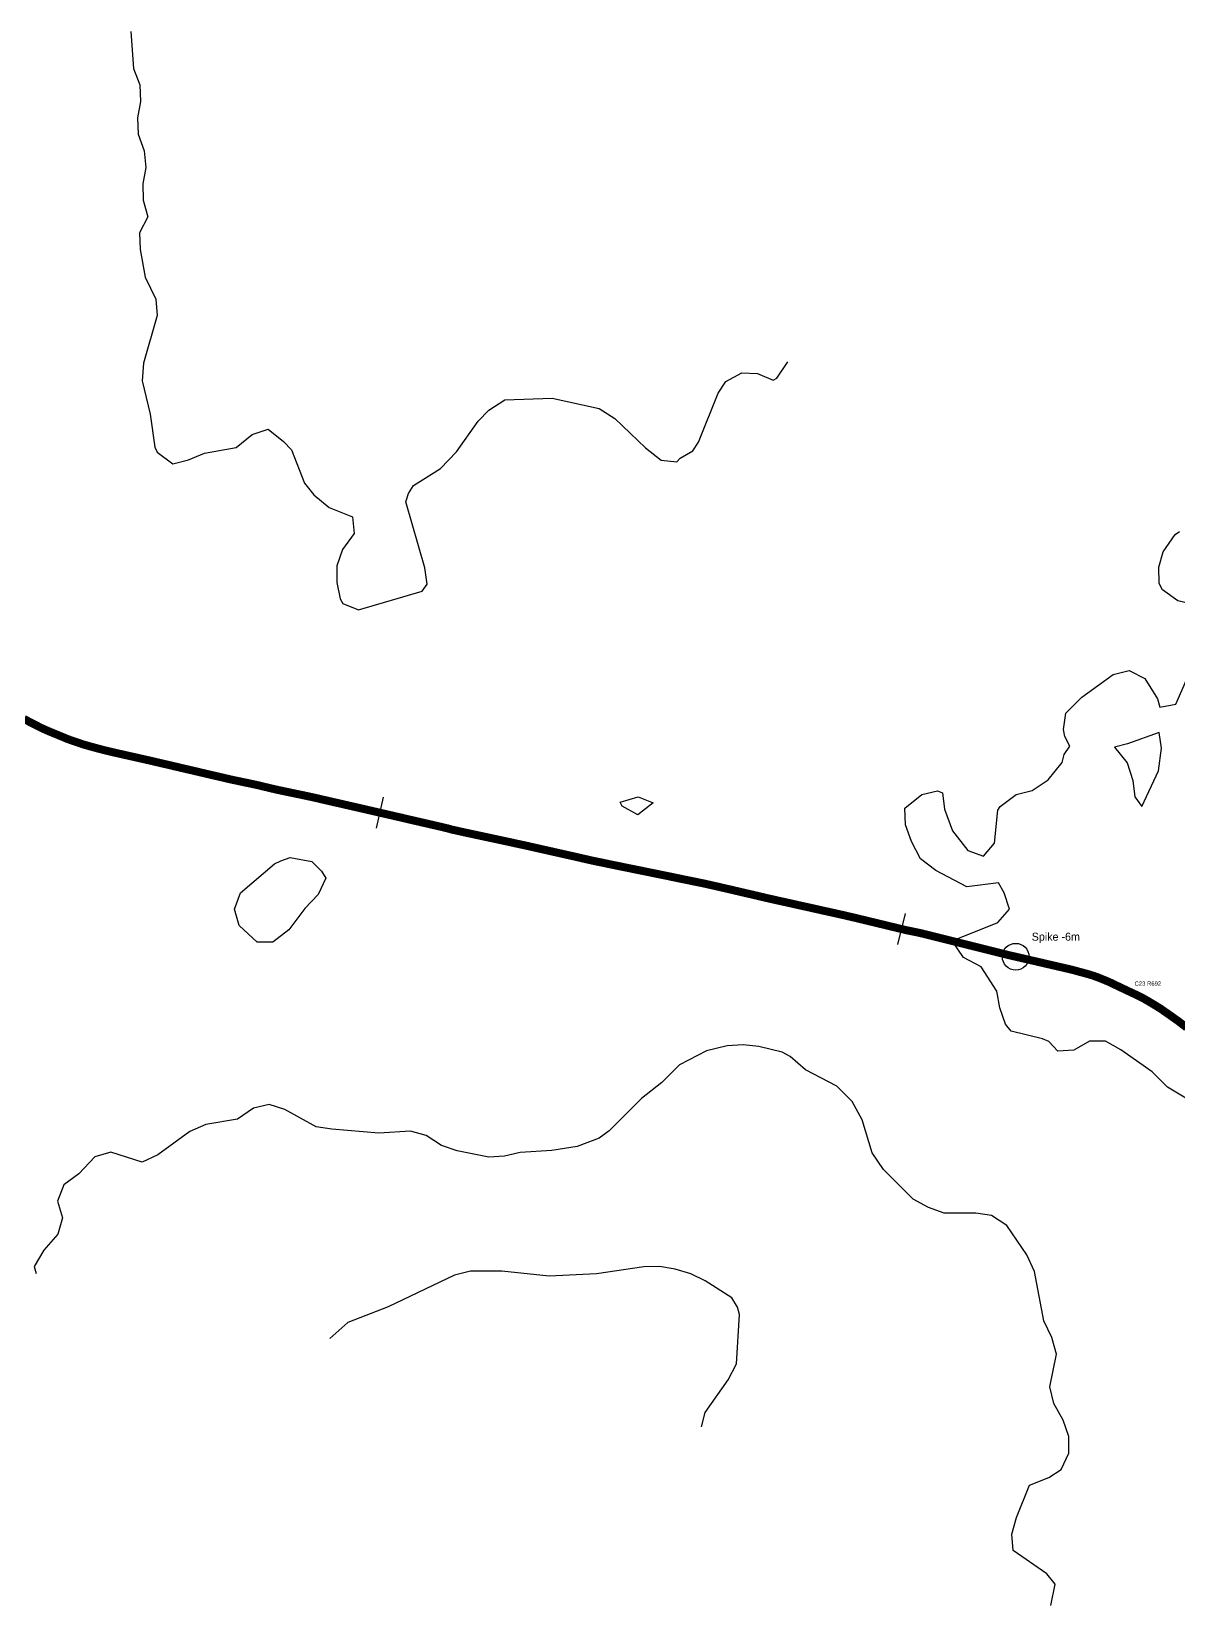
# Model space of a CAD drawing. Header units: metres. Extents: x 697254 to 930473, y 8023396 to 8227001.
# Drawn here: x 925002 to 927151, y 8028559 to 8031509 of the extents above; entities that cross this region are included whole.
import ezdxf

# ---------------------------------------------------------------- set-up
doc = ezdxf.new("R2010")
doc.units = ezdxf.units.M
for name, color, linetype in [('ALIGNMENT_FITTED', 4, 'Continuous'), ('CENTRELINE', 7, 'Continuous'), ('CHAINAGE', 7, 'Continuous'), ('CONTOUR_10M', 33, 'Continuous'), ('CONTOUR_INDEX_50M', 34, 'Continuous'), ('CURVE_LABELS', 4, 'Continuous'), ('GRADE_0-4', 3, 'Continuous'), ('PROFILE_FLAGS', 6, 'Continuous')]:
    doc.layers.add(name, color=color, linetype=linetype)

msp = doc.modelspace()

# ---------------------------------------------------------------- linework, layer by layer
at = {"layer": 'ALIGNMENT_FITTED'}
msp.add_line((926897, 8029767.1), (925158.8, 8030156.5), dxfattribs=at)
for centre, radius, start, end in [((925295.8, 8030768.2), 626.9, -142.7071, -102.6255), ((926745.7, 8029091.7), 692.2, 48.2319, 77.3745)]:
    msp.add_arc(centre, radius, start, end, dxfattribs=at)
at = {"layer": 'CENTRELINE'}
msp.add_polyline3d([(927158.4, 8029648.5, 1502.1), (927150.5, 8029654.6, 1502.1), (927142.3, 8029660.4, 1501.9), (927134.1, 8029666.2, 1501.6), (927125.9, 8029671.9, 1502.1), (927117.7, 8029677.7, 1502.8), (927109.2, 8029682.9, 1503.1), (927100.6, 8029688.1, 1502.8), (927092, 8029693.2, 1502.2), (927083.3, 8029698.2, 1501.7), (927074.3, 8029702.6, 1501.2), (927065.2, 8029706.9, 1501.1), (927056.2, 8029711.1, 1501.3), (927047.1, 8029715.4, 1501.6), (927038.1, 8029719.7, 1501.8), (927029, 8029724, 1501.8), (927020, 8029728.3, 1501.7), (927010.7, 8029732.1, 1502), (927001.4, 8029735.9, 1502.6), (926992, 8029739.3, 1503.2), (926982.4, 8029742.3, 1503.2), (926972.8, 8029744.9, 1502.7), (926963.1, 8029747.5, 1502.2), (926953.4, 8029750.2, 1501.7), (926943.7, 8029752.5, 1501.3), (926933.9, 8029754.8, 1500.8), (926924.2, 8029757, 1500.8), (926914.4, 8029759.3, 1501.5), (926904.7, 8029761.5, 1502.4), (926894.9, 8029763.8, 1503.4), (926885.1, 8029766.1, 1503.1), (926875.4, 8029768.3, 1502.7), (926865.6, 8029770.6, 1502.4), (926855.9, 8029772.8, 1502.1), (926846.1, 8029775.1, 1501.7), (926836.3, 8029777.3, 1501.4), (926826.6, 8029779.6, 1501), (926816.9, 8029782.1, 1500.7), (926807.1, 8029784.5, 1500.4), (926797.4, 8029786.9, 1500.5), (926787.7, 8029789.3, 1500.8), (926778, 8029791.8, 1501), (926768.3, 8029794.2, 1500.9), (926758.5, 8029796.6, 1500.7), (926748.8, 8029799.1, 1500.7), (926739.1, 8029801.5, 1500.8), (926729.4, 8029803.9, 1501.1), (926719.7, 8029806.4, 1500.9), (926710, 8029808.8, 1500.5), (926700.2, 8029811.2, 1500.2), (926690.5, 8029813.7, 1500), (926680.8, 8029816.1, 1499.9), (926671.1, 8029818.5, 1499.9), (926661.3, 8029820.7, 1499.7), (926651.5, 8029822.7, 1499.2), (926641.7, 8029824.7, 1498.7), (926631.9, 8029827, 1498.4), (926622.2, 8029829.4, 1498.4), (926612.4, 8029831.7, 1498.5), (926602.7, 8029834.1, 1498.7), (926593, 8029836.4, 1499.1), (926583.2, 8029838.8, 1499.5), (926573.5, 8029841.1, 1499.6), (926563.7, 8029843.5, 1499.5), (926554, 8029845.8, 1499.3), (926544.3, 8029848.2, 1498.9), (926534.5, 8029850.4, 1498.3), (926524.8, 8029852.7, 1497.7), (926515, 8029854.9, 1497.4), (926505.2, 8029857.1, 1497.6), (926495.4, 8029859.3, 1497.9), (926485.6, 8029861.4, 1498), (926475.9, 8029863.6, 1497.7), (926466.1, 8029865.8, 1497.3), (926456.3, 8029868, 1497), (926446.5, 8029870.1, 1497.4), (926436.7, 8029872.3, 1497.8), (926427, 8029874.5, 1498.1), (926417.2, 8029876.7, 1498.3), (926407.4, 8029878.8, 1498.4), (926397.6, 8029881, 1498.4), (926387.8, 8029883.2, 1498.3), (926378.1, 8029885.4, 1498.1), (926368.3, 8029887.7, 1498.2), (926358.6, 8029890, 1498.4), (926348.8, 8029892.3, 1498.6), (926339.1, 8029894.5, 1498.8), (926329.3, 8029896.8, 1498.8), (926319.6, 8029899.1, 1498.8), (926309.8, 8029901.4, 1498.8), (926300, 8029903.6, 1498.7), (926290.3, 8029905.9, 1498.5), (926280.5, 8029908.1, 1498.5), (926270.7, 8029910.3, 1498.9), (926260.9, 8029912.5, 1499.3), (926251.1, 8029914.5, 1499.6), (926241.3, 8029916.5, 1499.7), (926231.5, 8029918.5, 1499.8), (926221.7, 8029920.5, 1499.7), (926211.9, 8029922.5, 1499.4), (926202.1, 8029924.6, 1499.2), (926192.2, 8029926.6, 1499.2), (926182.4, 8029928.6, 1499.8), (926172.6, 8029930.6, 1500.3), (926162.8, 8029932.6, 1500.8), (926153, 8029934.6, 1500.6), (926143.2, 8029936.6, 1500.3), (926133.3, 8029938.6, 1500.2), (926123.5, 8029940.6, 1500.5), (926113.7, 8029942.6, 1500.7), (926103.9, 8029944.6, 1500.6), (926094.1, 8029946.6, 1499.9), (926084.3, 8029948.6, 1499.3), (926074.5, 8029950.7, 1498.9), (926064.6, 8029952.7, 1498.6), (926054.8, 8029954.7, 1498.3), (926045.1, 8029956.9, 1498.1), (926035.3, 8029959.1, 1497.8), (926025.5, 8029961.4, 1497.6), (926015.8, 8029963.6, 1497.5), (926006, 8029965.8, 1497.7), (925996.2, 8029968, 1497.9), (925986.4, 8029970.2, 1498.2), (925976.7, 8029972.4, 1498.4), (925966.9, 8029974.6, 1498.6), (925957.1, 8029976.8, 1498.8), (925947.3, 8029979, 1499), (925937.6, 8029981.2, 1499.2), (925927.8, 8029983.4, 1499.2), (925918, 8029985.5, 1498.8), (925908.2, 8029987.6, 1498.4), (925898.4, 8029989.8, 1498), (925888.6, 8029991.9, 1497.8), (925878.8, 8029994, 1497.7), (925869, 8029996.1, 1497.5), (925859.2, 8029998.2, 1497.6), (925849.5, 8030000.3, 1497.8), (925839.7, 8030002.4, 1498.1), (925829.9, 8030004.5, 1498.2), (925820.1, 8030006.6, 1498.4), (925810.3, 8030008.7, 1498.5), (925800.5, 8030010.9, 1499), (925790.7, 8030013, 1499.4), (925781, 8030015.7, 1499.4), (925771.3, 8030018, 1499.3), (925761.6, 8030020.3, 1499.2), (925751.8, 8030022.5, 1499.1), (925742, 8030024.8, 1499.2), (925732.3, 8030027, 1499.2), (925722.5, 8030029.3, 1499), (925712.7, 8030031.5, 1498.3), (925703, 8030033.8, 1497.7), (925693.2, 8030036.1, 1497.5), (925683.5, 8030038.3, 1498.1), (925673.7, 8030040.6, 1498.9), (925663.9, 8030042.8, 1499.6), (925654.2, 8030045.1, 1499.6), (925644.4, 8030047.3, 1499.6), (925634.6, 8030049.6, 1499.3), (925624.9, 8030051.8, 1498.2), (925615.1, 8030054.1, 1497.3), (925605.4, 8030056.3, 1496.6), (925595.6, 8030058.5, 1496.3), (925585.8, 8030060.8, 1496.1), (925576.1, 8030063, 1495.9), (925566.3, 8030065.2, 1495.9), (925556.5, 8030067.5, 1496), (925546.8, 8030069.7, 1496), (925537, 8030072, 1496), (925527.2, 8030074.2, 1495.9), (925517.4, 8030076.3, 1495.8), (925507.6, 8030078.4, 1495.9), (925497.8, 8030080.4, 1496), (925488, 8030082.5, 1496.1), (925478.2, 8030084.5, 1496.3), (925468.4, 8030086.6, 1496.4), (925458.6, 8030088.7, 1496.3), (925448.9, 8030091, 1496), (925439.1, 8030093.3, 1495.7), (925429.4, 8030095.7, 1495.5), (925419.6, 8030097.9, 1495.3), (925409.8, 8030100, 1495.2), (925400, 8030102, 1495.1), (925390.2, 8030104.1, 1495.4), (925380.4, 8030106.1, 1495.6), (925370.6, 8030108.3, 1495.7), (925360.9, 8030110.6, 1495.3), (925351.1, 8030112.9, 1494.9), (925341.4, 8030115.1, 1494.6), (925331.6, 8030117.4, 1495), (925321.8, 8030119.7, 1495.3), (925312.1, 8030122, 1495.5), (925302.3, 8030124.3, 1495.1), (925292.6, 8030126.5, 1494.7), (925282.8, 8030128.8, 1494.5), (925273.1, 8030131.1, 1494.5), (925263.3, 8030133.4, 1494.5), (925253.6, 8030135.7, 1494.5), (925243.8, 8030137.9, 1494.5), (925234, 8030140.2, 1494.5), (925224.3, 8030142.5, 1494.4), (925214.5, 8030144.7, 1494.6), (925204.7, 8030146.9, 1494.7), (925195, 8030149.1, 1494.7), (925185.2, 8030151.3, 1494.6), (925175.4, 8030153.5, 1494.5), (925165.7, 8030155.7, 1494.4), (925155.9, 8030157.9, 1494.4), (925146.1, 8030160.2, 1494.5), (925136.4, 8030162.6, 1494.6), (925126.7, 8030165.1, 1494.8), (925117, 8030167.8, 1494.9), (925107.4, 8030170.4, 1495), (925097.8, 8030173.2, 1495), (925088.3, 8030176.5, 1495.1), (925078.8, 8030179.7, 1495.2), (925069.4, 8030183, 1495.2), (925060.1, 8030186.9, 1495.1), (925050.9, 8030190.7, 1495.1), (925041.6, 8030194.5, 1495.5), (925032.3, 8030198.4, 1495.9), (925023.2, 8030202.4, 1496.3), (925014.2, 8030206.9, 1496.7), (925005.3, 8030211.5, 1497), (924996.4, 8030216, 1497.4)], dxfattribs=at)
at = {"layer": 'CHAINAGE'}
for p, q in [((925660.9, 8030074.3), (925647.4, 8030015.8)), ((926638.9, 8029856.2), (926624.9, 8029797.9))]:
    msp.add_line(p, q, dxfattribs=at)
at = {"layer": 'CONTOUR_10M'}
for points, elevation in [([(925188.1, 8031508.9), (925193, 8031439.7), (925204.6, 8031408.6), (925206.3, 8031377.8), (925200.4, 8031347.1), (925201.8, 8031316.2), (925212.8, 8031285.2), (925215.8, 8031254.3), (925210.5, 8031223.6), (925210.9, 8031192.8), (925220, 8031161.8), (925203.9, 8031131.3), (925205.2, 8031100.5), (925214.9, 8031048.7), (925235.1, 8031007.5), (925237.4, 8030976.6), (925211.5, 8030887.3), (925209.4, 8030854), (925223.9, 8030792), (925233.2, 8030730.2), (925237.4, 8030720.8), (925266.5, 8030699), (925296.1, 8030706), (925325.9, 8030718.6), (925385.2, 8030729.6), (925415.2, 8030753.4), (925445, 8030763.6), (925474, 8030740.4), (925488.8, 8030724.8), (925513.2, 8030662.6), (925530.9, 8030640.9), (925559.9, 8030616.7), (925603.2, 8030599.1), (925606.4, 8030568.2), (925584.7, 8030537.9), (925573.8, 8030507.3), (925573.8, 8030476.5), (925580, 8030445.5), (925585.5, 8030436.7), (925614.8, 8030424.8), (925733.6, 8030460.3), (925743.2, 8030472.9), (925739.1, 8030503.7), (925703.2, 8030627.7), (925708, 8030643.4), (925717.8, 8030658.2), (925768.1, 8030690), (925798.2, 8030721), (925839, 8030778.9), (925859, 8030799.3), (925888.9, 8030818.6), (925977.5, 8030822), (926065.6, 8030802.5), (926094.8, 8030783.9), (926152.6, 8030728.8), (926181.6, 8030705.7), (926211.1, 8030702.2), (926217.4, 8030709.1), (926241, 8030723), (926251.8, 8030739.2), (926288.6, 8030830.9), (926302.9, 8030852.7), (926332.7, 8030869.2), (926362.2, 8030867.8), (926391.5, 8030855.5), (926398.3, 8030859.3), (926419.1, 8030889.7)], 1490), ([(926911.8, 8028559.3), (926919.8, 8028599.1), (926904.2, 8028618.9), (926841.5, 8028662.4), (926838.6, 8028693.3), (926847.5, 8028724.1), (926871.8, 8028785), (926908.1, 8028798.9), (926931.1, 8028814.5), (926945.9, 8028845), (926945.4, 8028875.9), (926935.3, 8028906.9), (926917.7, 8028938.1), (926909.8, 8028969), (926922.7, 8029030.4), (926913.6, 8029061.4), (926899, 8029092.5), (926881.1, 8029185.3), (926867, 8029216.4), (926829.7, 8029271.2), (926800.6, 8029290.1), (926771.2, 8029294.8), (926712.2, 8029294.4), (926682.9, 8029305.1), (926653.7, 8029320.5), (926598.5, 8029376.2), (926577.1, 8029407.5), (926558.4, 8029469.5), (926539.6, 8029503.6), (926510.7, 8029532.4), (926452.3, 8029562.9), (926423.3, 8029587.9), (926408.6, 8029596), (926364.7, 8029606.8), (926335.2, 8029609.9), (926305.7, 8029608.4), (926266.5, 8029599), (926216.4, 8029572.2), (926183.1, 8029539.2), (926145.1, 8029509.2), (926084.1, 8029448.9), (926065.8, 8029435.2), (926024.4, 8029419.4), (925976.8, 8029412), (925917.7, 8029408.4), (925888, 8029401.5), (925858.5, 8029399.4), (925799.7, 8029411.1), (925770.4, 8029421.6), (925741.3, 8029440), (925711.9, 8029448.2), (925652.8, 8029444.3), (925564.5, 8029452.2), (925535, 8029456.6), (925476.7, 8029488.9), (925447.4, 8029498.2), (925417.7, 8029491.6), (925387.8, 8029470.4), (925328.5, 8029460.8), (925298.7, 8029447.5), (925238.8, 8029404), (925208.9, 8029389.9), (925150.3, 8029408.7), (925120.6, 8029400), (925090.4, 8029368.5), (925062.4, 8029347.6), (925050.3, 8029317), (925060.2, 8029286), (925051, 8029255.4), (925025.1, 8029225.1), (925006.5, 8029194.7), (925010.6, 8029181.4)], 1490), ([(926257.6, 8028894.1), (926264.4, 8028921.3), (926307.2, 8028982), (926323.2, 8029012.5), (926328.6, 8029104.8), (926324.7, 8029118.1), (926314.3, 8029135.9), (926264.3, 8029167.8), (926237.5, 8029180.6), (926208.2, 8029189.5), (926178.8, 8029194.9), (926149.2, 8029194.2), (926060.4, 8029180.8), (925971.8, 8029176.7), (925883.4, 8029186), (925824.4, 8029185.9), (925794.7, 8029178.6), (925670.3, 8029118.9), (925594.7, 8029089.7), (925560.8, 8029059.6)], 1480)]:
    msp.add_lwpolyline(points, dxfattribs=dict(at, elevation=elevation))
at = {"layer": 'CONTOUR_INDEX_50M', "elevation": 1500}
for points in [[(927179.4, 8030434.9), (927150, 8030441.8), (927121, 8030462.3), (927115.2, 8030474.2), (927114.1, 8030505.1), (927122.5, 8030533.6), (927144.9, 8030566), (927152.8, 8030571.9)], [(927204, 8029486.5), (927130.5, 8029530.6), (927101.6, 8029559.2), (927043.4, 8029600.6), (927014.2, 8029616.7), (926984.7, 8029616.9), (926954.8, 8029599.7), (926925.3, 8029598.4), (926908, 8029616.1), (926896.3, 8029621.5), (926837.5, 8029635.4), (926826.9, 8029648.6), (926816.3, 8029679.6), (926810.5, 8029710.6), (926781.1, 8029755.9), (926748, 8029773.5), (926726.9, 8029804.8), (926812.4, 8029839.3), (926834.3, 8029864.1), (926824.4, 8029895.1), (926814, 8029913.5), (926754.8, 8029905.8), (926696.4, 8029936.7), (926667.4, 8029958.3), (926650.6, 8029991.3), (926639.3, 8030022.3), (926638.1, 8030053.2), (926670, 8030079.2), (926699.6, 8030085.8), (926708.9, 8030082.4), (926712.5, 8030051.6), (926727.5, 8030010.8), (926756.3, 8029974.1), (926785.6, 8029963.6), (926806.1, 8029987.9), (926812.8, 8030049.4), (926817.1, 8030056.4), (926847.1, 8030078.8), (926876.8, 8030086.5), (926906.7, 8030106.6), (926933.4, 8030139.2), (926937.2, 8030154.2), (926947.8, 8030169.7), (926938, 8030187.7), (926935.5, 8030200.8), (926939.8, 8030231.5), (926970, 8030261.7), (927029, 8030304.2), (927058.7, 8030311.7), (927087.9, 8030296.4), (927112, 8030258.6), (927116.2, 8030242.7), (927145.9, 8030248.2), (927190.7, 8030349.4)], [(927055.7, 8030174.3), (927031.1, 8030168), (927055, 8030138.1), (927065.9, 8030105.6), (927069.2, 8030074.7), (927082.7, 8030056.5), (927113.7, 8030123.7), (927119.6, 8030166.1), (927115.2, 8030195.2), (927055.7, 8030174.3)], [(926105, 8030064.6), (926138.6, 8030074.9), (926166.8, 8030063.3), (926137.9, 8030041.1), (926108.7, 8030057.4), (926105, 8030064.6)], [(925469.1, 8029955), (925486.8, 8029961.1), (925527, 8029953.8), (925545.3, 8029935.3), (925553.4, 8029922.4), (925538.9, 8029891.9), (925514.3, 8029865.4), (925483.9, 8029825.3), (925453.9, 8029802.3), (925424.4, 8029802.6), (925391.2, 8029833.4), (925382.5, 8029864.4), (925393.6, 8029895), (925457, 8029949.4), (925469.1, 8029955)]]:
    msp.add_lwpolyline(points, dxfattribs=at)
at = {"layer": 'GRADE_0-4', "const_width": 15}
msp.add_lwpolyline([(927166.4, 8029642.4), (927158.4, 8029648.5), (927150.5, 8029654.6), (927142.3, 8029660.4), (927134.1, 8029666.2), (927125.9, 8029671.9), (927117.7, 8029677.7), (927109.2, 8029682.9), (927100.6, 8029688.1), (927092, 8029693.2), (927083.3, 8029698.2), (927074.3, 8029702.6), (927065.2, 8029706.9), (927056.2, 8029711.1), (927047.1, 8029715.4), (927038.1, 8029719.7), (927029, 8029724), (927020, 8029728.3), (927010.7, 8029732.1), (927001.4, 8029735.9), (926992, 8029739.3), (926982.4, 8029742.3), (926972.8, 8029744.9), (926963.1, 8029747.5), (926953.4, 8029750.2), (926943.7, 8029752.5), (926933.9, 8029754.8), (926924.2, 8029757), (926914.4, 8029759.3), (926904.7, 8029761.5), (926894.9, 8029763.8), (926885.1, 8029766.1), (926875.4, 8029768.3), (926865.6, 8029770.6), (926855.9, 8029772.8), (926846.1, 8029775.1), (926836.3, 8029777.3), (926826.6, 8029779.6), (926816.9, 8029782.1), (926807.1, 8029784.5), (926797.4, 8029786.9), (926787.7, 8029789.3), (926778, 8029791.8), (926768.3, 8029794.2), (926758.5, 8029796.6), (926748.8, 8029799.1), (926739.1, 8029801.5), (926729.4, 8029803.9), (926719.7, 8029806.4), (926710, 8029808.8), (926700.2, 8029811.2), (926690.5, 8029813.7), (926680.8, 8029816.1), (926671.1, 8029818.5), (926661.3, 8029820.7), (926651.5, 8029822.7), (926641.7, 8029824.7), (926631.9, 8029827), (926622.2, 8029829.4), (926612.4, 8029831.7), (926602.7, 8029834.1), (926593, 8029836.4), (926583.2, 8029838.8), (926573.5, 8029841.1), (926563.7, 8029843.5), (926554, 8029845.8), (926544.3, 8029848.2), (926534.5, 8029850.4), (926524.8, 8029852.7), (926515, 8029854.9), (926505.2, 8029857.1), (926495.4, 8029859.3), (926485.6, 8029861.4), (926475.9, 8029863.6), (926466.1, 8029865.8), (926456.3, 8029868), (926446.5, 8029870.1), (926436.7, 8029872.3), (926427, 8029874.5), (926417.2, 8029876.7), (926407.4, 8029878.8), (926397.6, 8029881), (926387.8, 8029883.2), (926378.1, 8029885.4), (926368.3, 8029887.7), (926358.6, 8029890), (926348.8, 8029892.3), (926339.1, 8029894.5), (926329.3, 8029896.8), (926319.6, 8029899.1), (926309.8, 8029901.4), (926300, 8029903.6), (926290.3, 8029905.9), (926280.5, 8029908.1), (926270.7, 8029910.3), (926260.9, 8029912.5), (926251.1, 8029914.5), (926241.3, 8029916.5), (926231.5, 8029918.5), (926221.7, 8029920.5), (926211.9, 8029922.5), (926202.1, 8029924.6), (926192.2, 8029926.6), (926182.4, 8029928.6), (926172.6, 8029930.6), (926162.8, 8029932.6), (926153, 8029934.6), (926143.2, 8029936.6), (926133.3, 8029938.6), (926123.5, 8029940.6), (926113.7, 8029942.6), (926103.9, 8029944.6), (926094.1, 8029946.6), (926084.3, 8029948.6), (926074.5, 8029950.7), (926064.6, 8029952.7), (926054.8, 8029954.7), (926045.1, 8029956.9), (926035.3, 8029959.1), (926025.5, 8029961.4), (926015.8, 8029963.6), (926006, 8029965.8), (925996.2, 8029968), (925986.4, 8029970.2), (925976.7, 8029972.4), (925966.9, 8029974.6), (925957.1, 8029976.8), (925947.3, 8029979), (925937.6, 8029981.2), (925927.8, 8029983.4), (925918, 8029985.5), (925908.2, 8029987.6), (925898.4, 8029989.8), (925888.6, 8029991.9), (925878.8, 8029994), (925869, 8029996.1), (925859.2, 8029998.2), (925849.5, 8030000.3), (925839.7, 8030002.4), (925829.9, 8030004.5), (925820.1, 8030006.6), (925810.3, 8030008.7), (925800.5, 8030010.9), (925790.7, 8030013), (925781, 8030015.7), (925771.3, 8030018), (925761.6, 8030020.3), (925751.8, 8030022.5), (925742, 8030024.8), (925732.3, 8030027), (925722.5, 8030029.3), (925712.7, 8030031.5), (925703, 8030033.8), (925693.2, 8030036.1), (925683.5, 8030038.3), (925673.7, 8030040.6), (925663.9, 8030042.8), (925654.2, 8030045.1), (925644.4, 8030047.3), (925634.6, 8030049.6), (925624.9, 8030051.8), (925615.1, 8030054.1), (925605.4, 8030056.3), (925595.6, 8030058.5), (925585.8, 8030060.8), (925576.1, 8030063), (925566.3, 8030065.2), (925556.5, 8030067.5), (925546.8, 8030069.7), (925537, 8030072), (925527.2, 8030074.2), (925517.4, 8030076.3), (925507.6, 8030078.4), (925497.8, 8030080.4), (925488, 8030082.5), (925478.2, 8030084.5), (925468.4, 8030086.6), (925458.6, 8030088.7), (925448.9, 8030091), (925439.1, 8030093.3), (925429.4, 8030095.7), (925419.6, 8030097.9), (925409.8, 8030100), (925400, 8030102), (925390.2, 8030104.1), (925380.4, 8030106.1), (925370.6, 8030108.3), (925360.9, 8030110.6), (925351.1, 8030112.9), (925341.4, 8030115.1), (925331.6, 8030117.4), (925321.8, 8030119.7), (925312.1, 8030122), (925302.3, 8030124.3), (925292.6, 8030126.5), (925282.8, 8030128.8), (925273.1, 8030131.1), (925263.3, 8030133.4), (925253.6, 8030135.7), (925243.8, 8030137.9), (925234, 8030140.2), (925224.3, 8030142.5), (925214.5, 8030144.7), (925204.7, 8030146.9), (925195, 8030149.1), (925185.2, 8030151.3), (925175.4, 8030153.5), (925165.7, 8030155.7), (925155.9, 8030157.9), (925146.1, 8030160.2), (925136.4, 8030162.6), (925126.7, 8030165.1), (925117, 8030167.8), (925107.4, 8030170.4), (925097.8, 8030173.2), (925088.3, 8030176.5), (925078.8, 8030179.7), (925069.4, 8030183), (925060.1, 8030186.9), (925050.9, 8030190.7), (925041.6, 8030194.5), (925032.3, 8030198.4), (925023.2, 8030202.4), (925014.2, 8030206.9), (925005.3, 8030211.5), (924996.4, 8030216), (924987.6, 8030220.9)], dxfattribs=at)
at = {"layer": 'PROFILE_FLAGS'}
msp.add_circle((926846.1, 8029775.1), 25, dxfattribs=at)

# ---------------------------------------------------------------- texts
at = {"layer": 'CURVE_LABELS'}
msp.add_text('C23 R692', height=8, dxfattribs=at).set_placement((927068.9, 8029720.7))
at = {"layer": 'PROFILE_FLAGS'}
msp.add_text('Spike -6m', height=15, dxfattribs=at).set_placement((926876.1, 8029805.1))

doc.saveas('drawing.dxf')
